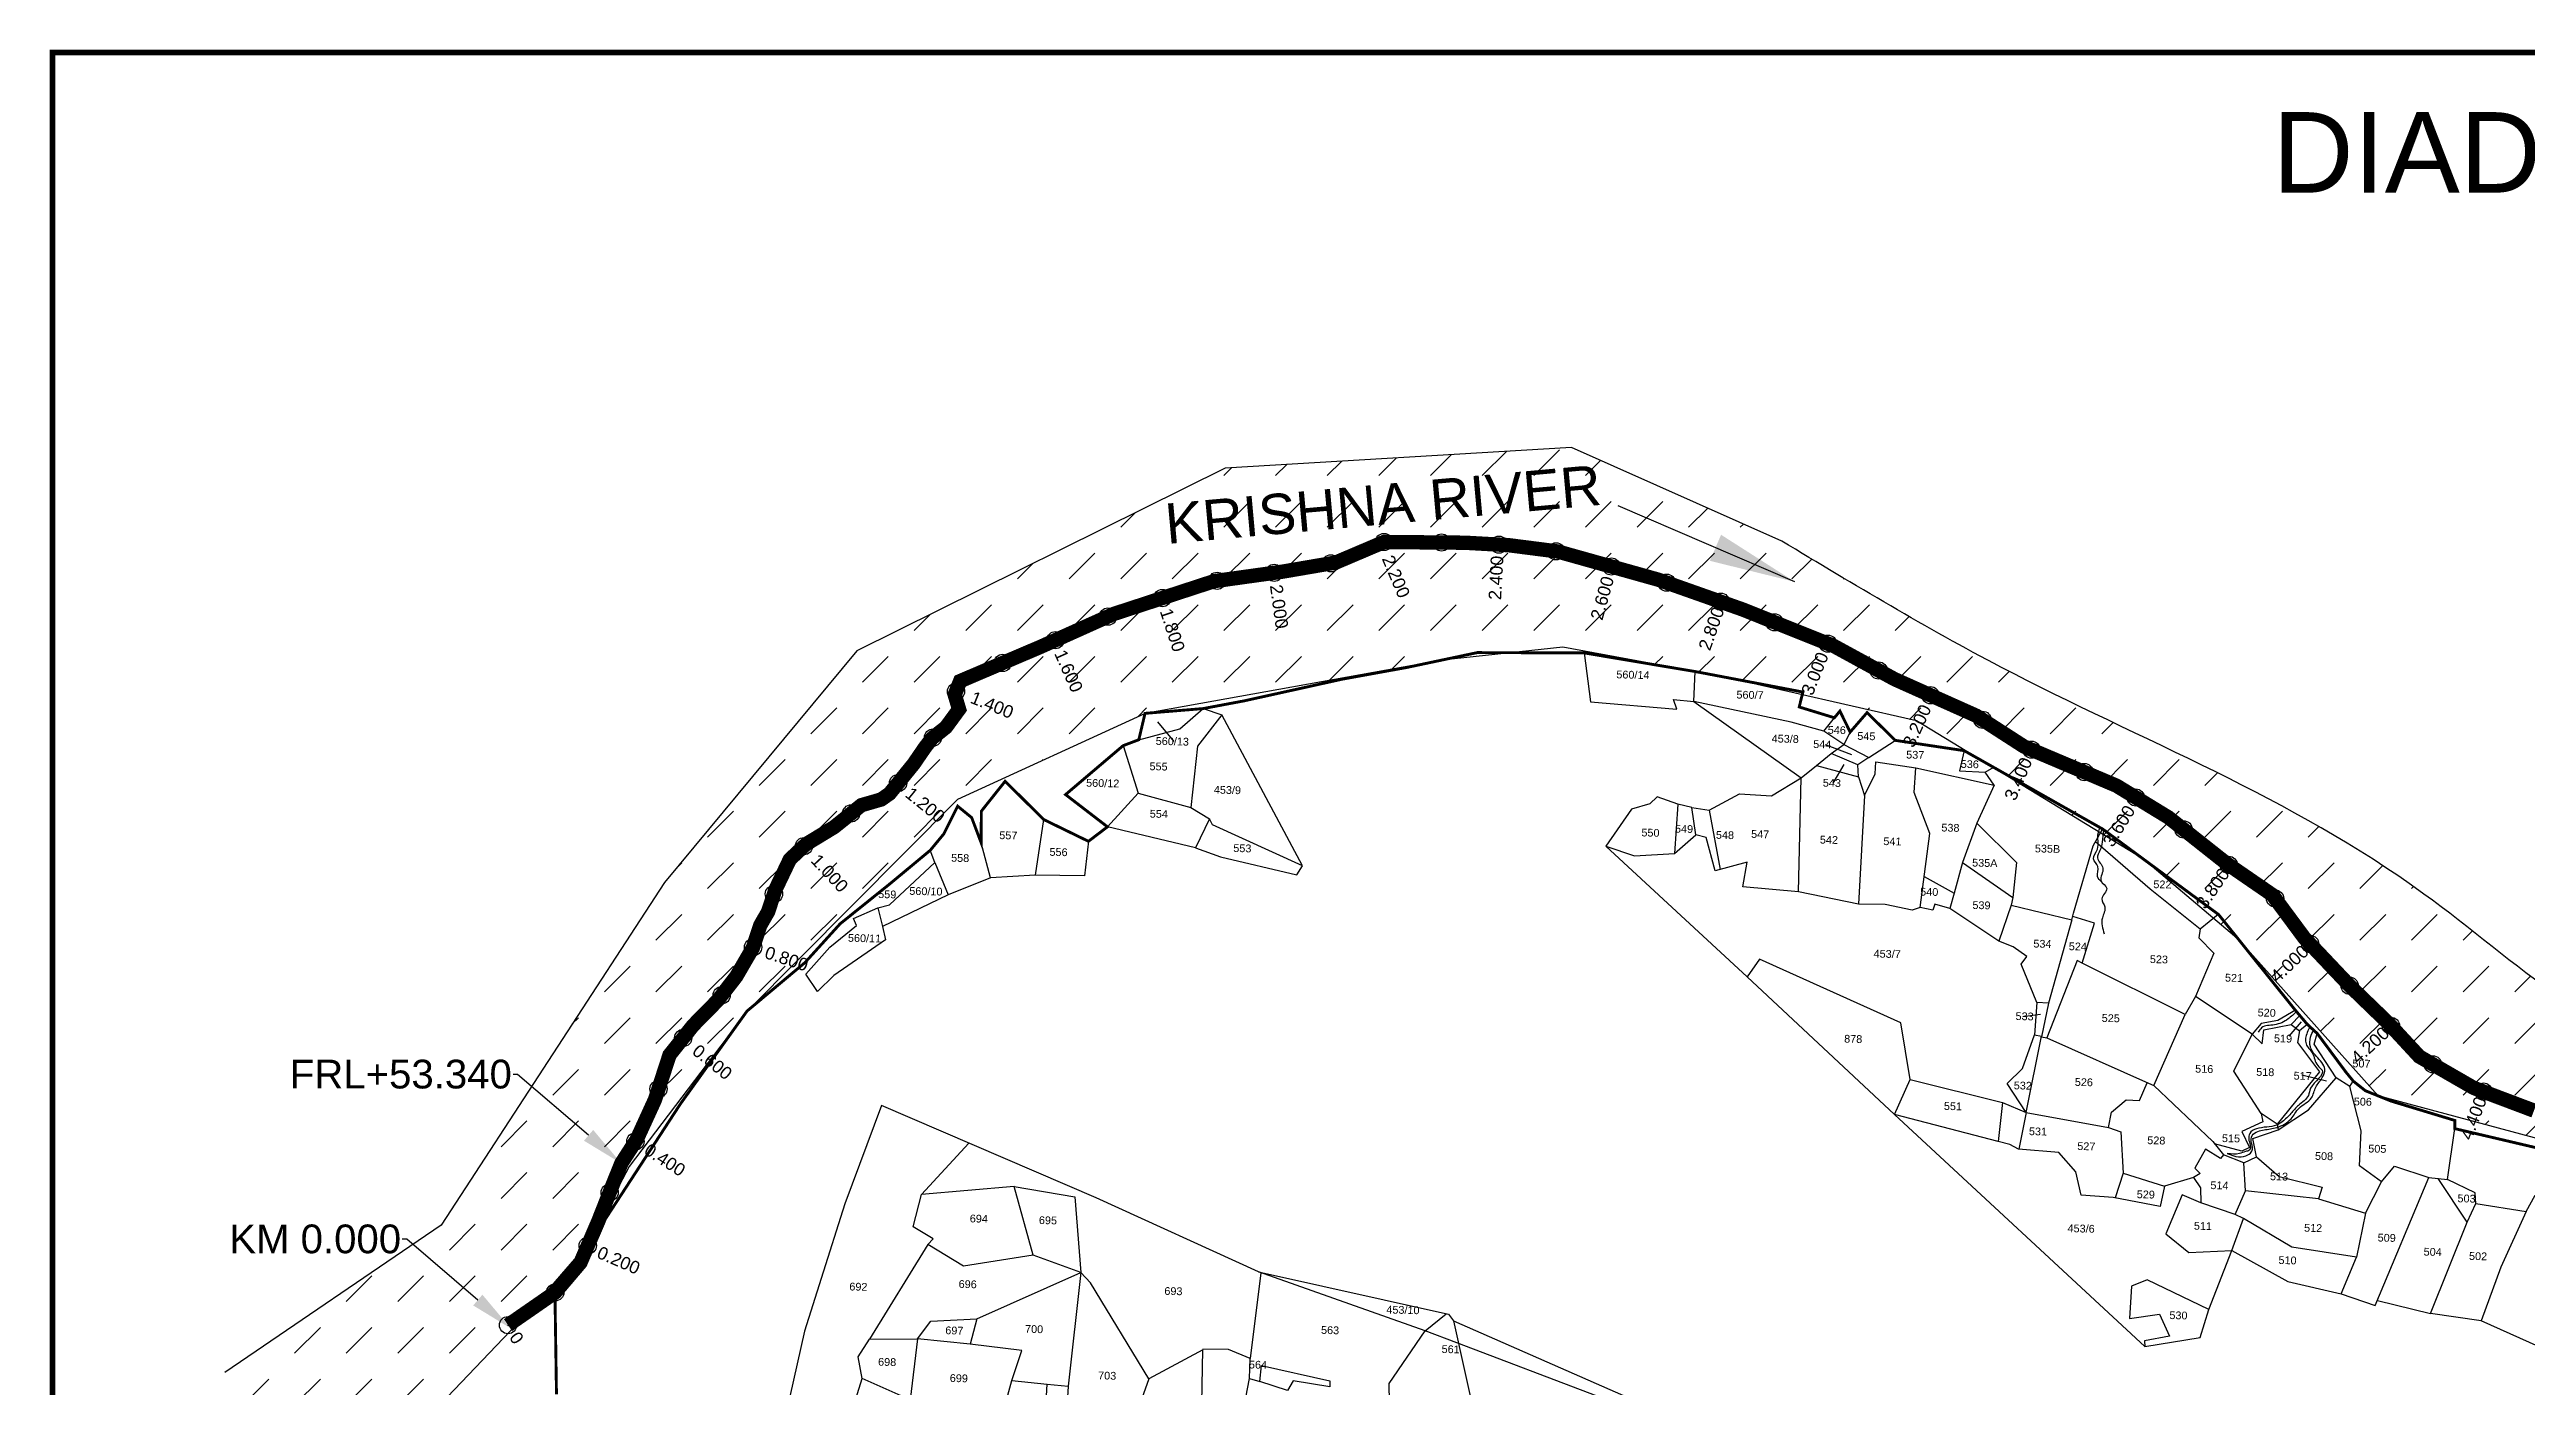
# Model space of a CAD drawing. Header units: millimetres. Extents: x 348367 to 356748, y 1836285 to 1844490.
# Drawn here: x 348367 to 352675, y 1842164 to 1844490 of the extents above; entities that cross this region are included whole.
import ezdxf
from ezdxf import colors
from ezdxf.entities.mleader import LeaderData, LeaderLine
from ezdxf.enums import TextEntityAlignment as Align
from ezdxf.math import Vec2, Vec3

# ---------------------------------------------------------------- set-up
doc = ezdxf.new("R2010")
doc.units = ezdxf.units.MM
doc.header["$PDMODE"] = 32
doc.header["$PDSIZE"] = 30
for name, color, linetype in [('BND', 6, 'Continuous'), ('CSMark', 72, 'Continuous'), ('DIMENSION', 7, 'Continuous'), ('FRL', 3, 'Continuous'), ('Plot', 7, 'Continuous'), ('ROAD', 1, 'Continuous'), ('Stream', 4, 'Continuous'), ('TEXT', 7, 'Continuous')]:
    doc.layers.add(name, color=color, linetype=linetype)
doc.styles.get("Standard").update_dxf_attribs({"font": 'arial.ttf'})
doc.dimstyles.get("Standard").update_dxf_attribs({"dimtxt": 0.18, "dimasz": 0.18, "dimexe": 0.18, "dimexo": 0.0625, "dimgap": 0.09, "dimtad": 0, "dimtih": 1, "dimtoh": 1, "dimdec": 4, "dimzin": 0, "dimdsep": 46, "dimtxsty": 'Standard', "dimcen": 0.09, "dimadec": 0, "dimazin": 0, "dimtfac": 1, "dimtdec": 4, "dimtofl": 0, "dimtmove": 0, "dimatfit": 3, "dimfxl": 1, "dimtolj": 1, "dimtzin": 0, "dimarcsym": 0})

msp = doc.modelspace()

# ---------------------------------------------------------------- hatches: boundary and pattern name
h = msp.add_hatch()
h.set_pattern_fill('DASH,_O', color=4, scale=20, angle=45)
h.set_pattern_definition([(45, (0, -5286.02), (7e-15, 89.8025612), [63.5, -63.5])])
edge = h.paths.add_edge_path()
edge.add_spline(control_points=[(356173.8, 1844077.8), (356118.9, 1844029), (355913.7, 1843861.9), (355574.1, 1843591.3), (355217, 1843272.9), (354944.6, 1842979.2), (354741.7, 1842776.2), (354523.6, 1842634), (354411.3, 1842454.7), (354037.5, 1842257.1), (353652.6, 1842879.1), (352957.2, 1842601.1), (352440.3, 1843123.6), (351871, 1843339), (351505.9, 1843559), (351379.9, 1843635)], knot_values=[10732.018624, 10732.018624, 10732.018624, 10732.018624, 10947.391125, 11503.408839, 12052.094683, 12374.742608, 12705.71871, 12912.047162, 13143.644243, 13334.200632, 14061.252952, 14648.51574, 15221.119517, 16056.071013, 16495.766696, 16495.766696, 16495.766696, 16495.766696], degree=3, periodic=0)
edge.add_line((351379.9, 1843635), (351014.3, 1843797.8))
edge.add_line((351014.3, 1843797.8), (350411.6, 1843762))
edge.add_line((350411.6, 1843762), (349770.9, 1843444.1))
edge.add_line((349770.9, 1843444.1), (349436.5, 1843040.9))
edge.add_line((349436.5, 1843040.9), (349048.2, 1842444.9))
edge.add_line((349048.2, 1842444.9), (348671.9, 1842188.8))
edge.add_line((348671.9, 1842188.8), (348895.9, 1841975.1))
edge.add_line((348895.9, 1841975.1), (349205.6, 1842299.6))
edge.add_line((349205.6, 1842299.6), (349306, 1842415.8))
edge.add_line((349306, 1842415.8), (349375, 1842547))
edge.add_line((349375, 1842547), (349580.2, 1842817.4))
edge.add_line((349580.2, 1842817.4), (349946.5, 1843185.7))
edge.add_line((349946.5, 1843185.7), (350272.4, 1843335.3))
edge.add_line((350272.4, 1843335.3), (350789.1, 1843428))
edge.add_line((350789.1, 1843428), (350998.9, 1843450.7))
edge.add_line((350998.9, 1843450.7), (351278.4, 1843398.7))
edge.add_line((351278.4, 1843398.7), (351614, 1843322.1))
edge.add_line((351614, 1843322.1), (352008.9, 1843081.7))
edge.add_line((352008.9, 1843081.7), (352174.8, 1842941.3))
edge.add_line((352174.8, 1842941.3), (352417, 1842669.9))
edge.add_line((352417, 1842669.9), (353146.2, 1842474.1))
edge.add_line((353146.2, 1842474.1), (353409.4, 1842271.6))
edge.add_line((353409.4, 1842271.6), (354057, 1842133))
edge.add_line((354057, 1842133), (354305.9, 1842172.8))
edge.add_line((354305.9, 1842172.8), (354684.2, 1842415.5))
edge.add_line((354684.2, 1842415.5), (355191.1, 1842879.5))
edge.add_line((355191.1, 1842879.5), (355737, 1843173.6))
edge.add_line((355737, 1843173.6), (356070, 1843283.5))
edge.add_line((356070, 1843283.5), (356311.5, 1843442.1))
edge.add_line((356311.5, 1843442.1), (356517.8, 1843778.2))
edge.add_line((356517.8, 1843778.2), (356173.8, 1844077.8))

# ---------------------------------------------------------------- linework, layer by layer
at = {"color": 4}
for points in [[(351379.9, 1843635), (351014.3, 1843797.8), (350411.6, 1843762), (349770.9, 1843444.1), (349436.5, 1843040.9), (349048.2, 1842444.9), (348671.9, 1842188.8)], [(356517.8, 1843778.2), (356311.5, 1843442.1), (356070, 1843283.5), (355737, 1843173.6), (355191.1, 1842879.5), (354684.2, 1842415.5), (354305.9, 1842172.8), (354057, 1842133), (353409.4, 1842271.6), (353146.2, 1842474.1), (352417, 1842669.9), (352174.8, 1842941.3), (352008.9, 1843081.7), (351614, 1843322.1), (351278.4, 1843398.7), (350998.9, 1843450.7), (350789.1, 1843428), (350272.4, 1843335.3), (349946.5, 1843185.7), (349580.2, 1842817.4), (349375, 1842547), (349306, 1842415.8), (349205.6, 1842299.6), (348888.3, 1841967.1)]]:
    msp.add_lwpolyline(points, dxfattribs=at)
msp.add_open_spline([(356173.8, 1844077.8), (356118.9, 1844029), (355913.7, 1843861.9), (355574.1, 1843591.3), (355217, 1843272.9), (354944.6, 1842979.2), (354741.7, 1842776.2), (354523.6, 1842634), (354411.3, 1842454.7), (354037.5, 1842257.1), (353652.6, 1842879.1), (352957.2, 1842601.1), (352440.3, 1843123.6), (351871, 1843339), (351505.9, 1843559), (351379.9, 1843635)], degree=3, knots=[10732.018624, 10732.018624, 10732.018624, 10732.018624, 10947.391125, 11503.408839, 12052.094683, 12374.742608, 12705.71871, 12912.047162, 13143.644243, 13334.200632, 14061.252952, 14648.51574, 15221.119517, 16056.071013, 16495.766696, 16495.766696, 16495.766696, 16495.766696], dxfattribs=at)
for p in [(350688.1, 1843633.4), (350788.1, 1843632.5), (350888, 1843628.8), (350496.9, 1843579.7), (350595.5, 1843596.2), (350987.3, 1843617.2), (351083.6, 1843590.7), (350302.5, 1843535.8), (350397.8, 1843565.9), (351179.6, 1843562.7), (350207.9, 1843503.6), (351273.9, 1843529.4), (351367.3, 1843493.7), (350116.7, 1843462.7), (351460.1, 1843456.5), (350024.9, 1843423), (351548.5, 1843409.8), (349943.6, 1843373.3), (351638.6, 1843366.8), (351729, 1843324.1), (349903.7, 1843293.2), (351814.2, 1843272.1), (349842.9, 1843213.9), (351906.2, 1843233.1), (349761.2, 1843161.2), (351995.6, 1843188.9), (349679.3, 1843104.3), (352078.7, 1843133.4), (352157.3, 1843071.7), (349627, 1843021.1), (352237.9, 1843013.2), (352298.9, 1842934), (349590.7, 1842928.4), (352367.6, 1842861.4), (349536.1, 1842844.9), (349469.2, 1842770.7), (352439.3, 1842791.7), (352512.3, 1842724.7), (349426.3, 1842682.1), (352600.2, 1842677.4), (349386.1, 1842590.7), (349341.3, 1842501.8), (349303.2, 1842409.4), (349246.6, 1842328.1), (349164.5, 1842271.1)]:
    msp.add_point(p)
at = {"layer": 'BND', "lineweight": 30, "const_width": 5}
msp.add_lwpolyline([(349248.8, 1842150.5), (349246.2, 1842321.1), (349246.2, 1842321.1), (349464.4, 1842656), (349580.2, 1842817.4), (349681, 1842901.8), (349742.1, 1842969.2), (349829.1, 1843039.1), (349898.9, 1843097.1), (349922.5, 1843125.7), (349946.5, 1843173.9), (349970.9, 1843153.9), (349987.4, 1843110.1), (349987.7, 1843165.1), (350029.1, 1843217.2), (350096, 1843150.7), (350174, 1843112.7), (350207.1, 1843137.9), (350134.2, 1843194), (350234.3, 1843279.1), (350261.6, 1843289.4), (350272.4, 1843335.3), (350373.4, 1843343.6), (350444.7, 1843357), (350615.7, 1843394.8), (350727.7, 1843415.1), (350850.4, 1843441), (351036.4, 1843440.4), (351229.5, 1843408), (351416.6, 1843372.4), (351410.2, 1843346.4), (351471.4, 1843327.6), (351481, 1843339.3), (351498.8, 1843302.7), (351528.2, 1843336.6), (351577.3, 1843288.3), (351697.1, 1843270.4), (351938.2, 1843133.9), (352139.6, 1842985.3), (352273.1, 1842818.9), (352279.5, 1842811.3), (352293.9, 1842794.3), (352311.2, 1842778.4), (352360.6, 1842711.8), (352373.9, 1842695.5), (352394.8, 1842678.9), (352439.3, 1842660.9), (352550.6, 1842627.1), (352550.5, 1842612.9), (352738.8, 1842568.7)], dxfattribs=at)
at = {"layer": 'DIMENSION', "color": 4}
for points in [[(350294.1, 1843320.3), (350322.7, 1843286.4)], [(351501.7, 1843263.3), (351456.1, 1843280.4)], [(351487.9, 1843246.3), (351468.6, 1843213.8)], [(351829.9, 1842811.3), (351799.4, 1842807.6)], [(352283, 1842798.4), (352262, 1842773.8)], [(352327.4, 1842695.7), (352284.1, 1842705.7)]]:
    msp.add_lwpolyline(points, dxfattribs=at)
at = {"layer": 'FRL', "color": 84}
msp.add_lwpolyline([(349164.5, 1842271.1, 25, 25, 0), (349246.7, 1842328.1, 25, 25, 0), (349290.4, 1842379.6, 25, 25, 0), (349321.6, 1842452, 25, 25, 0), (349342.5, 1842505, 25, 25, 0), (349361.5, 1842552.4, 25, 25, 0), (349388.6, 1842594.5, 25, 25, 0), (349420.1, 1842663.3, 25, 25, 0), (349445.4, 1842740.9, 25, 25, 0), (349486.6, 1842792.6, 25, 25, 0), (349529.3, 1842836.1, 25, 25, 0), (349561.4, 1842877.6, 25, 25, 0), (349590.4, 1842927.5, 25, 25, 0), (349603.3, 1842966.7, 25, 25, 0), (349616.9, 1842990.3, 25, 25, 0), (349629.3, 1843028.1, 25, 25, 0), (349654.7, 1843081.3, 25, 25, 0), (349683.1, 1843107.9, 25, 25, 0), (349731.8, 1843137.5, 25, 25, 0), (349779.2, 1843175.6, 25, 25, 0), (349813.6, 1843185.5, 25, 25, 0), (349828.2, 1843195.8, 25, 25, 0), (349870.2, 1843247.6, 25, 25, 0), (349889.6, 1843275.9, 25, 25, 0), (349902, 1843291.9, 25, 25, 0), (349926.2, 1843311.2, 25, 25, 0), (349949, 1843342.3, 25, 25, 0), (349941.4, 1843367.8, 25, 25, 0), (349950.9, 1843391.4, 25, 25, 0), (350090.7, 1843451, 25, 25, 0), (350218.2, 1843508.3, 25, 25, 0), (350392.3, 1843565.2, 25, 25, 0), (350511.5, 1843581.8, 25, 25, 0), (350604.3, 1843597.7, 25, 25, 0), (350688.2, 1843633.4, 25, 25, 0), (350829.2, 1843632.1, 25, 25, 0), (350904.2, 1843627.9, 25, 25, 0), (350990.1, 1843616.9, 25, 25, 0), (351165.8, 1843567.6, 25, 25, 0), (351312.1, 1843515.9, 25, 25, 0), (351470.9, 1843452.2, 25, 25, 0), (351576, 1843394.8, 25, 25, 0), (351717.9, 1843331.3, 25, 25, 0), (351801.2, 1843277.6, 25, 25, 0), (351962.1, 1843209.4, 25, 25, 0), (352052.3, 1843154.3, 25, 25, 0), (352152.5, 1843075, 25, 25, 0), (352233.4, 1843019.3, 25, 25, 0), (352288.3, 1842945.2, 25, 25, 0), (352367.3, 1842861.7, 25, 25, 0), (352435.7, 1842795.6, 25, 25, 0), (352488.7, 1842738.3, 25, 25, 0), (352583.2, 1842683.8, 25, 25, 0), (352688.1, 1842644.2, 25, 25, 0)], format="xyseb", dxfattribs=at)
at = {"layer": 'Plot'}
for points in [[(351036.4, 1843440.4), (351047.3, 1843355.2), (351197.1, 1843342.4), (351191.6, 1843359.6), (351227.2, 1843355.8), (351229.5, 1843408)], [(350261.6, 1843289.4), (350333.2, 1843308.6), (350373.4, 1843343.6), (350405.8, 1843332.6), (350363.8, 1843278.4), (350352, 1843171.6)], [(351452.9, 1843304.5), (351396.1, 1843320), (351227.2, 1843355.8)], [(351227.2, 1843355.8), (351413.8, 1843223.3), (351440.2, 1843244.7), (351466, 1843265.5), (351488, 1843281.2), (351531.5, 1843258.7)], [(350546.4, 1843070.1), (350405.8, 1843332.6)], [(351498.8, 1843302.7), (351488, 1843281.2), (351452.9, 1843304.5), (351471.4, 1843327.6)], [(350234.3, 1843279.1), (350260.7, 1843196.7), (350207.1, 1843137.9)], [(351531.5, 1843258.7), (351511.9, 1843246), (351466, 1843265.5)], [(351513.6, 1843224.6), (351523.5, 1843192.2), (351542.2, 1843230.1), (351543.4, 1843251), (351613, 1843240.4), (351749.1, 1843210.1), (351733.5, 1843232.7), (351748.4, 1843241.4)], [(351531.5, 1843258.7), (351577.3, 1843288.3)], [(351697.1, 1843270.4), (351689, 1843235.1), (351733.5, 1843232.7)], [(351749.1, 1843210.1), (351719.4, 1843144.2), (351694.4, 1843075.7), (351679.5, 1843022.3), (351672.1, 1842996), (351645.8, 1843003.6), (351642.5, 1842992.7), (351620.3, 1842997.7), (351606.5, 1842992.9), (351559.5, 1843002.9), (351513.3, 1843003.3), (351409, 1843025), (351312.3, 1843033.8), (351319.5, 1843076.7), (351264.3, 1843061.3), (351248.6, 1843119.5), (351230.2, 1843124), (351223.5, 1843171.8), (351253.8, 1843166.9), (351306.2, 1843195.1), (351362, 1843192.1), (351413.8, 1843223.3)], [(351409, 1843025), (351413.8, 1843223.3)], [(351440.2, 1843244.7), (351513.6, 1843224.6), (351511.9, 1843246)], [(351620.3, 1842997.7), (351627.9, 1843055.4), (351637.1, 1843126.1), (351610, 1843197.5), (351613, 1843240.4)], [(350260.7, 1843196.7), (350352, 1843171.6), (350384.7, 1843151.6), (350360.2, 1843101.3), (350207.1, 1843137.9)], [(351223.5, 1843171.8), (351199.3, 1843177.5), (351163.1, 1843190), (351150.2, 1843178.1), (351118.7, 1843168.4), (351073.7, 1843104.3)], [(351199.3, 1843177.5), (351193.5, 1843091.7)], [(351253.8, 1843166.9), (351272.8, 1843063.7)], [(351523.5, 1843192.2), (351513.3, 1843003.3)], [(350096, 1843150.7), (350081.2, 1843054.1)], [(350360.2, 1843101.3), (350403.7, 1843085.9), (350536.4, 1843054.5), (350546.4, 1843070.1), (350389.8, 1843141.2), (350384.7, 1843151.6)], [(351319.8, 1842876.7), (351073.7, 1843104.3), (351123.9, 1843087.7), (351193.5, 1843091.7), (351230.2, 1843124)], [(351719.4, 1843144.2), (351787.9, 1843075.8), (351782, 1843015.1)], [(351779, 1843001.5), (351884.5, 1842975.9), (351887.5, 1842987.9), (351921.2, 1843104.9), (351937.8, 1843134.1)], [(350174, 1843112.7), (350167.3, 1843052.4), (350081.2, 1843054.1), (350003.5, 1843049.4), (349930.2, 1843019.5), (349816, 1842964.6), (349820.8, 1842941.2), (349731.3, 1842879.3), (349702.8, 1842851.6), (349682.7, 1842881.7), (349724.4, 1842928.7), (349770.6, 1842966.4), (349765.5, 1842978.7), (349807.5, 1842996.9), (349816, 1842964.6)], [(349807.5, 1842996.9), (349827.9, 1843002.5), (349907.1, 1843075.6), (349898.9, 1843097.1)], [(350003.5, 1843049.4), (349987.4, 1843110.1)], [(351925.5, 1843112.4), (352020.8, 1843030.1), (352107.5, 1842960.7), (352139, 1842985.9)], [(349907.1, 1843075.6), (349930.2, 1843019.5)], [(351627.4, 1843051.4), (351679.5, 1843022.3)], [(351694.4, 1843075.7), (351782, 1843015.1), (351779, 1843001.5), (351757.6, 1842938.9), (351672.1, 1842996)], [(351884.5, 1842975.9), (351843.9, 1842830.9), (351823.4, 1842832.1), (351796.5, 1842899.1), (351805.8, 1842912.2), (351782.2, 1842928.9), (351757.6, 1842938.9)], [(352107.5, 1842960.7), (352105.4, 1842944.6), (352131.5, 1842918.3), (352099.4, 1842842.7), (352081.6, 1842811.6), (351902.5, 1842900.7), (351924, 1842970.4), (351886, 1842981.9)], [(351603, 1842698.2), (351587.1, 1842796.8), (351341, 1842907.9), (351319.8, 1842876.7), (351576.2, 1842637.4)], [(351902.5, 1842900.7), (351893.6, 1842905.2), (351840.7, 1842770.8), (352017.7, 1842691.9), (352026.8, 1842687.9), (352081.6, 1842811.6)], [(351823.4, 1842832.1), (351819.7, 1842776.3), (351831.8, 1842773.8)], [(351843.9, 1842830.9), (351831.6, 1842772.6), (351840.7, 1842770.8)], [(352273.1, 1842818.9), (352242.6, 1842801.1), (352213.7, 1842796), (352198.2, 1842777.2), (352099.4, 1842842.7)], [(351804.8, 1842640.7), (351772.1, 1842691.4), (351798.7, 1842717.5), (351819.7, 1842776.3)], [(352241.7, 1842620.8), (352213.4, 1842639.3), (352166.2, 1842712.9), (352198.2, 1842777.2), (352215.6, 1842760.7), (352218.2, 1842784.6), (352266.1, 1842794), (352280.9, 1842809.6)], [(352183.6, 1842553.5), (352205.4, 1842563.6), (352199, 1842595.9), (352243.2, 1842610.9), (352296.1, 1842645.7), (352344.3, 1842701.4), (352306, 1842760.1), (352311.2, 1842778.4)], [(352293.9, 1842794.3), (352280.2, 1842783.1), (352276.6, 1842762.7), (352315.1, 1842711.8), (352241.7, 1842620.8), (352243.2, 1842610.9)], [(352266.1, 1842794), (352280.2, 1842783.1)], [(351804.8, 1842640.7), (351831.8, 1842773.8)], [(352026.8, 1842687.9), (352129.3, 1842590.8), (352148, 1842567.1), (352142.7, 1842560.7), (352117, 1842577.4), (352098.4, 1842544), (352107.8, 1842534.9), (352096, 1842527.9), (352045.3, 1842512.7), (352038, 1842477.3), (351956.5, 1842492.9), (351900.8, 1842497), (351891.1, 1842537.6), (351861.8, 1842571.2), (351791.7, 1842577.3), (351776.7, 1842585.5), (351756.3, 1842590.8), (351576.2, 1842637.4), (351603, 1842698.2), (351763.7, 1842658.4), (351756.3, 1842590.8)], [(351804.8, 1842640.7), (351948, 1842615), (351953.4, 1842641.3), (351978.9, 1842662.9), (352001.9, 1842662), (352015.6, 1842692.8)], [(352313.2, 1842490.5), (352395.2, 1842466), (352423.2, 1842520.3), (352384.5, 1842548.3), (352387.6, 1842609.1), (352367.9, 1842686.1), (352373.9, 1842695.5)], [(352367.9, 1842686.1), (352344.3, 1842701.4)], [(350469.9, 1842363.6), (350187.4, 1842492.6), (349813.9, 1842653.1), (349750.1, 1842481.8), (349709.1, 1842352.3), (349680, 1842260.4), (349617.7, 1841981.6), (349605.3, 1841926.3), (349524.6, 1841725), (349509.3, 1841691.6), (349464.4, 1841628.4), (349333.9, 1841473.4), (349302.4, 1841354.3), (349275.3, 1841208), (349249.6, 1841017.6), (349217.7, 1840787.7), (349236.5, 1840786.5), (349253.2, 1840851.7), (349298.1, 1840840), (349377.8, 1840834.8), (349413.3, 1840806.8), (349384.4, 1840761.9), (349278.8, 1840790.8), (349236.5, 1840786.5)], [(351763.7, 1842658.4), (351804.8, 1842640.7), (351791.9, 1842577.3)], [(352011.3, 1842233.9), (351576.2, 1842637.4)], [(351948, 1842615), (351969.3, 1842607.3), (351973.8, 1842535.3), (351959.9, 1842492.3)], [(352213.4, 1842639.3), (352216.6, 1842624.6), (352180.2, 1842607.7), (352193.5, 1842580.3), (352180.3, 1842573.5), (352132.7, 1842586.6)], [(352423.2, 1842520.3), (352445.4, 1842547.7), (352505, 1842528.1), (352537.5, 1842524.4), (352550.5, 1842612.9)], [(350279.1, 1842177.9), (350177.5, 1842344.7), (350160.5, 1842362.6), (350078.1, 1842392.7), (350044.8, 1842512.2), (349883.5, 1842498.1), (349966.2, 1842587.6)], [(352168.4, 1842463.8), (352186.2, 1842504.8), (352183.6, 1842553.5), (352148, 1842567.1)], [(352205.4, 1842563.6), (352244.8, 1842529.7), (352319.7, 1842511), (352313.2, 1842490.5), (352186.2, 1842504.8)], [(351973.8, 1842535.3), (352045.3, 1842512.7)], [(352096, 1842527.9), (352107.9, 1842509.8), (352108.7, 1842484.1), (352076.5, 1842497.8), (352048.1, 1842429.7), (352087.8, 1842397.6), (352162.8, 1842401), (352182.7, 1842456.6), (352168.4, 1842463.8), (352108.7, 1842484.1)], [(352352.9, 1842325.5), (352412.1, 1842305.1), (352505, 1842528.1)], [(352415.7, 1842313.9), (352507.9, 1842291.4), (352572.2, 1842450.2), (352521.3, 1842526.2)], [(352572.2, 1842450.2), (352587, 1842482.4), (352585.7, 1842501.5), (352537.5, 1842524.4)], [(350078.1, 1842392.7), (349956.8, 1842373.9), (349894.5, 1842411.2), (349904.1, 1842421.4), (349869, 1842442.3), (349883.5, 1842498.1)], [(350044.8, 1842512.2), (350150.3, 1842494.2), (350160.5, 1842362.6)], [(352587, 1842482.4), (352674.7, 1842468.5), (352690.2, 1842496.9), (352800.9, 1842451.1)], [(352122.9, 1842298.5), (352015.3, 1842350.1), (351988, 1842338.9), (351984.5, 1842282.7), (352036.8, 1842290.4), (352054.5, 1842251.9), (352010.7, 1842244), (352011.3, 1842233.9), (352107.7, 1842249.3), (352122.9, 1842298.5), (352162.8, 1842401), (352259.9, 1842347.2), (352352.9, 1842325.5), (352379.4, 1842389.6), (352266.8, 1842406.7), (352182.7, 1842456.6)], [(352395.2, 1842466), (352379.4, 1842389.6)], [(352896.2, 1842451.8), (352859.7, 1842343.1), (352798.9, 1842207.9), (352793.7, 1842196.3), (352697.1, 1842233.6), (352596.1, 1842278.7), (352507.9, 1842291.4)], [(352674.7, 1842468.5), (352630.5, 1842371.8), (352596.1, 1842278.7)], [(349894.5, 1842411.2), (349793, 1842246.4)], [(349979.7, 1842282), (350160.5, 1842362.6), (350138.6, 1842164.8)], [(350473.8, 1842362.2), (350455.1, 1842213.2), (350417.7, 1842228.5), (350373.1, 1842229.3)], [(351376, 1842030.6), (351242.2, 1842077.7), (351058.7, 1842147.4), (350815, 1842240.1), (350759.9, 1842261), (350469.9, 1842363.6), (350800.5, 1842290), (350808.7, 1842278.7), (351362, 1842035.5)], [(350041, 1842174.9), (350058, 1842226.7), (349968.2, 1842237.9), (349876.9, 1842247.5), (349899.6, 1842278), (349979.7, 1842282), (349968.2, 1842237.9)], [(350866, 1842058.6), (350847.3, 1842105.8), (350698.6, 1842071.4), (350696.8, 1842169.6), (350759.9, 1842261), (350796.3, 1842290.9)], [(350808.7, 1842278.7), (350847.3, 1842105.8)], [(349736.7, 1842038.7), (349780.7, 1842178), (349773.7, 1842216.1), (349793, 1842246.4), (349876.9, 1842247.5), (349864, 1842141.1), (349780.7, 1842178)], [(350348, 1841941.4), (350370.2, 1842073.5), (350373.1, 1842228.3), (350279.1, 1842177.9), (350242.8, 1842076.7)], [(350017.2, 1842087.5), (350041, 1842174.9), (350102.4, 1842168.3), (350138.6, 1842164.8), (350133.3, 1842080)], [(350430.6, 1842054.7), (350453.9, 1842178), (350455.1, 1842213.2)], [(350453.9, 1842178), (350471.9, 1842172.8), (350475.1, 1842200.8), (350593.6, 1842174.3), (350593.8, 1842164), (350530, 1842174), (350520.3, 1842157.6), (350471.9, 1842172.8)], [(350097.6, 1842086.4), (350102.4, 1842168.3)]]:
    msp.add_lwpolyline(points, dxfattribs=at)
at = {"layer": 'ROAD', "color": 0, "const_width": 10}
msp.add_lwpolyline([(348372.1, 1844485), (356743.3, 1844485), (356743.3, 1836289.8), (348372.1, 1836289.8)], close=True, dxfattribs=at)
at = {"layer": 'Stream'}
for points in [[(351937.1, 1843041.1), (351929.2, 1843051.5), (351929.7, 1843068.8), (351922, 1843082.1), (351928.8, 1843098.9), (351929.9, 1843113.5), (351929.5, 1843119.5), (351933.1, 1843136.8)], [(351939.4, 1843133), (351937.2, 1843111.2), (351933.3, 1843096.9), (351928.9, 1843083.9), (351938.5, 1843065.8), (351935, 1843044.4), (351945.1, 1843030.5), (351936.4, 1843012.9), (351941.7, 1842998.8), (351937.4, 1842979.5), (351940.6, 1842951.5)], [(352298.1, 1842790.4), (352293.7, 1842780.1), (352291.7, 1842760.4), (352302.6, 1842744.5), (352312.1, 1842722.6), (352319.7, 1842714.4), (352299.7, 1842683.2), (352295.7, 1842670.7), (352278.5, 1842653.4), (352265.1, 1842639.1), (352250.3, 1842624.7), (352240.4, 1842619.1), (352205.4, 1842612.5), (352193.7, 1842604.4), (352192, 1842595.1), (352194.5, 1842584), (352193.7, 1842575.9), (352186.2, 1842572.9), (352176.1, 1842569.5), (352154.8, 1842569.8)], [(352154.8, 1842569.8), (352174.5, 1842563.8), (352190.7, 1842567.3), (352197.7, 1842573.9), (352197, 1842587.7), (352198.1, 1842600.7), (352207.9, 1842607.9), (352218.7, 1842610.7), (352240.7, 1842615.1), (352265.7, 1842630.1), (352279.5, 1842648.5), (352301.2, 1842666.4), (352308.7, 1842685.1), (352320, 1842701.6), (352324.3, 1842716.3), (352309.6, 1842738.5), (352299.3, 1842755), (352299.7, 1842772.1), (352305, 1842784.1)], [(352275, 1842816.6), (352260.5, 1842803.7), (352236.7, 1842793.5), (352214.5, 1842788.4), (352208.5, 1842780.5)], [(353420.7, 1842310), (353386.2, 1842292.4), (353364.4, 1842282.2), (353346.5, 1842270.8), (353332.7, 1842263.6), (353318.1, 1842257.9), (353299, 1842246.8), (353285, 1842241), (353272.3, 1842229.5), (353246.4, 1842216.3), (353225.6, 1842206.6), (353223.2, 1842182), (353206.7, 1842165.1), (353201.6, 1842148.6), (353185.5, 1842130.9), (353173.9, 1842120.8), (353166.6, 1842111), (353163.8, 1842097.2), (353140.7, 1842083.7), (353131.7, 1842068.9), (353125.2, 1842053.3), (353122.5, 1842039.4), (353104.2, 1842014.2), (353093.9, 1841991.6), (353076.2, 1841978), (353061.3, 1841966.6), (353048.2, 1841955.2), (353030.3, 1841949.1), (353022.7, 1841934.3), (353022.8, 1841920.4), (353023.5, 1841904), (353011.7, 1841875.7), (353010.8, 1841838.6), (353000.7, 1841810.8), (353005.7, 1841769.8), (352994.2, 1841740.9), (352996.8, 1841719.4), (352987.3, 1841689.7), (352992.9, 1841661.4), (352979.4, 1841634.8), (352984.6, 1841615.6), (352971.5, 1841579), (352977.5, 1841546.2), (352967.5, 1841521.8), (352969.8, 1841499.2), (352958.9, 1841471.8), (352961.7, 1841444.3), (352950.4, 1841413.4), (352952.4, 1841379.5), (352946.2, 1841357.4), (352946.5, 1841324.3), (352929.9, 1841287.5), (352930.7, 1841259.9), (352922.4, 1841226.4), (352925.7, 1841206.1), (352944, 1841195.4), (352950.8, 1841179.5), (352945.9, 1841155.3), (352947.7, 1841132.3), (352945.2, 1841112.6), (352947.7, 1841086.3), (352940.6, 1841063.1), (352942.1, 1841032.9), (352941.1, 1841011.3), (352940.9, 1840982.1), (352934.5, 1840964.9), (352938.1, 1840942.9), (352927.8, 1840913.9), (352931.8, 1840888.7), (352922.8, 1840856.9), (352933.6, 1840831.4), (352926.1, 1840795.2), (352929.9, 1840781), (352906.4, 1840737.4), (352906.1, 1840699.4), (352891.3, 1840680.6), (352889, 1840665.9), (352864.8, 1840646), (352860.5, 1840626.9), (352844, 1840605.2), (352847.8, 1840573.7), (352847.7, 1840545.5), (352866.3, 1840520.8), (352871.3, 1840501.1), (352889.7, 1840478.6), (352893.3, 1840455.8), (352905.4, 1840425), (352909.7, 1840405.7), (352916.6, 1840385), (352917.5, 1840356.2), (352922.4, 1840333.4), (352914.7, 1840304.1), (352921.2, 1840281.1), (352912.3, 1840256), (352916.6, 1840238), (352902.7, 1840218.8), (352898.5, 1840187.2), (352874.5, 1840163.2), (352861.6, 1840145.2), (352834.4, 1840133.4), (352821.6, 1840108.2), (352817.2, 1840084.6), (352813.2, 1840064.2), (352813.5, 1840039.3), (352809.6, 1840020.8), (352809.3, 1839998.7), (352798.6, 1839976.9), (352783.5, 1839961.3), (352757.4, 1839957.1), (352732.1, 1839955.8), (352713.4, 1839964.2), (352698, 1839987.9), (352682.2, 1839996.6), (352662.2, 1840003.5), (352643.9, 1840017.1), (352615.1, 1840016.5), (352593.4, 1840031.4), (352573.3, 1840037.6), (352549.3, 1840041.7), (352534.6, 1840042.4), (352479, 1840032.2), (352454.3, 1840032.7), (352434.9, 1840023.9), (352418.9, 1840025), (352388, 1840015.8), (352358.3, 1840021.3), (352324.6, 1840032), (352297.4, 1840030.7), (352275.3, 1840032.9), (352258.7, 1840034.2), (352234.6, 1840024.2), (352210.2, 1840031.8), (352180.5, 1840024.5), (352143.3, 1840036.6), (352105.2, 1840033.7), (352069.3, 1840023.1), (352026.5, 1840022.4), (352007.4, 1840013.9), (351984.2, 1839997.5), (351959.9, 1839982.4), (351948.9, 1839965.7), (351919.2, 1839943.3), (351909, 1839919.5), (351889.2, 1839895.3), (351889, 1839872.3), (351876.9, 1839849.9), (351870, 1839815.8), (351834.8, 1839800.6), (351823.7, 1839782.8), (351796.2, 1839772.6), (351781.1, 1839757.2), (351744.4, 1839749.2), (351726.1, 1839731.7), (351701.2, 1839722.7), (351681, 1839709.1), (351656.3, 1839705.2), (351642.6, 1839694), (351609.1, 1839688.7), (351593.9, 1839681.4), (351568, 1839684.2), (351550, 1839678.6), (351534.1, 1839686), (351513.6, 1839687.1), (351501.2, 1839692.5), (351478.9, 1839694.3), (351457.9, 1839700.6), (351442.3, 1839705.1), (351423.8, 1839716.3), (351403.3, 1839720.8), (351387.3, 1839735.6), (351353.1, 1839741.9), (351327.7, 1839762.6), (351288.3, 1839747.3), (351270.3, 1839745.4), (351257.9, 1839734.2), (351228.5, 1839713.4), (351203.1, 1839708.6), (351184.5, 1839694.3), (351148.8, 1839676)]]:
    msp.add_spline(points, degree=3, dxfattribs=at)

# ---------------------------------------------------------------- texts
at = {"layer": 'CSMark', "color": 1}
for s, rotation, p in [('2.200', 293.0698, (350694, 1843608.7)), ('2.000', 277.9261, (350500.4, 1843559.2)), ('1.800', 288.1044, (350308.3, 1843516.7)), ('1.600', 294.1721, (350124, 1843444.1)), ('1.400', 338.0306, (349970.8, 1843364.4)), ('1.200', 320.9318, (349860.3, 1843200.2)), ('1.000', 313.0727, (349697.7, 1843085.4)), ('0.800', 341.759, (349612.5, 1842920.6)), ('0.600', 321.4321, (349489.8, 1842752.7)), ('0.400', 327.1626, (349405.1, 1842579.4)), ('0.200', 336.6306, (349321.6, 1842399.2)), ('0', 304.7774, (349174.6, 1842255.9))]:
    msp.add_text(s, height=22, rotation=rotation, dxfattribs=at).set_placement(p, align=Align.MIDDLE_LEFT)
for s, rotation, p in [('2.400', 86.8238, (350884.9, 1843609.4)), ('2.600', 74.3429, (351077.9, 1843572.9)), ('2.800', 70.5301, (351270.2, 1843519)), ('3.000', 68.1222, (351451.7, 1843440.1)), ('3.200', 65.8756, (351630.7, 1843348.7)), ('3.400', 67.0098, (351806.1, 1843256.8)), ('3.600', 58.5726, (351986.3, 1843172.3)), ('3.800', 55.4727, (352151.1, 1843062.6)), ('4.000', 43.4129, (352290.9, 1842926.4)), ('4.200', 42.7897, (352431.2, 1842784.2)), ('4.400', 69.3173, (352596.3, 1842667.1))]:
    msp.add_text(s, height=22, rotation=rotation, dxfattribs=at).set_placement(p, align=Align.MIDDLE_RIGHT)
at = {"layer": 'DIMENSION'}
for s, p in [('560/14', (351121, 1843402.4)), ('560/7', (351324.7, 1843367.4)), ('560/13', (350319.9, 1843286.6)), ('453/8', (351385.9, 1843291.1)), ('546', (351475.6, 1843306.3)), ('545', (351527, 1843295.7)), ('555', (350296, 1843242.9)), ('544', (351450.3, 1843281.5)), ('537', (351612, 1843263.2)), ('536', (351706.9, 1843246.9)), ('560/12', (350198.8, 1843213.9)), ('453/9', (350415.7, 1843202)), ('543', (351467, 1843214.3)), ('554', (350296.4, 1843160.4)), ('557', (350034.7, 1843123)), ('550', (351151.5, 1843127.7)), ('549', (351209.9, 1843134.3)), ('548', (351281.1, 1843123.6)), ('547', (351342.3, 1843125.1)), ('542', (351461.9, 1843115.3)), ('541', (351572.3, 1843112.6)), ('538', (351673.2, 1843136.3)), ('558', (349950.9, 1843083.7)), ('556', (350122, 1843094)), ('553', (350441.7, 1843100.6)), ('535A', (351733, 1843075.1)), ('535B', (351842.1, 1843099.8)), ('560/10', (349891.3, 1843025.8)), ('522', (352041.9, 1843037.7)), ('559', (349824.1, 1843020.5)), ('540', (351636.4, 1843024.8)), ('539', (351727.2, 1843001.5)), ('560/11', (349784.6, 1842944.1)), ('453/7', (351563.2, 1842916.9)), ('534', (351833.2, 1842934.4)), ('524', (351894.8, 1842929.8)), ('523', (352035.8, 1842907.4)), ('521', (352166.5, 1842875.2)), ('520', (352223.3, 1842814.6)), ('878', (351504.1, 1842769)), ('533', (351802.2, 1842808.3)), ('525', (351952.1, 1842805)), ('519', (352251.7, 1842769.7)), ('507', (352388.1, 1842726.1)), ('532', (351799.1, 1842687.8)), ('526', (351905.3, 1842693.7)), ('516', (352114.6, 1842716.8)), ('518', (352220.8, 1842711.3)), ('517', (352285.9, 1842704.7)), ('551', (351677.6, 1842651.9)), ('506', (352390.5, 1842659.8)), ('531', (351825.5, 1842608)), ('515', (352161.2, 1842596)), ('527', (351909.6, 1842582.2)), ('528', (352031.3, 1842592.4)), ('508', (352323, 1842565.1)), ('505', (352415.7, 1842577.9)), ('514', (352141.1, 1842514.2)), ('513', (352244.8, 1842529.7)), ('529', (352013, 1842498.4)), ('503', (352570.9, 1842491.3)), ('694', (349983.4, 1842456.3)), ('695', (350103.6, 1842453.4)), ('453/6', (351900.5, 1842439.1)), ('511', (352112.4, 1842443.6)), ('512', (352304, 1842440.1)), ('509', (352432, 1842423)), ('510', (352259.5, 1842383.9)), ('504', (352512, 1842398.5)), ('502', (352590.9, 1842391)), ('692', (349773.9, 1842337.9)), ('696', (349964, 1842342.3)), ('693', (350321.8, 1842330.2)), ('453/10', (350721, 1842297.5)), ('697', (349940.8, 1842261.7)), ('700', (350079.5, 1842264.2)), ('563', (350594.3, 1842262.3)), ('530', (352069.8, 1842288.1)), ('561', (350804, 1842229.1)), ('698', (349823.9, 1842207)), ('699', (349948.6, 1842178.7)), ('703', (350206.6, 1842183.2)), ('564', (350468.9, 1842202.2))]:
    msp.add_text(s, height=13.51, rotation=358.6356, dxfattribs=at).set_placement(p, align=Align.MIDDLE_CENTER)
at = {"layer": 'TEXT', "color": 5}
msp.add_text('DIADA', height=140, dxfattribs=at).set_placement((352233.1, 1844241.2))
at = {"layer": 'TEXT', "color": 4}
msp.add_text('KRISHNA RIVER', height=70, rotation=5.1502, dxfattribs=at).set_placement((350310.7, 1843629.9))

# ---------------------------------------------------------------- leaders
at = {"color": 4}
msp.add_leader([(351402.4, 1843564.1), (351095.1, 1843696.1)], dimstyle='Standard', override={"dimasz": 150}, dxfattribs=at)
at = {"color": 5}
ml = msp.add_multileader_mtext('Standard', dxfattribs=at)
ml.set_content('FRL+53.340', color=5)
ml.set_leader_properties()
ml.build(insert=Vec2(0, 0))
ml.multileader.update_dxf_attribs({"arrow_head_size": 75})
ctx = ml.context
ctx.base_point, ctx.char_height, ctx.arrow_head_size, ctx.plane_origin = Vec3(348791.9, 1842707.3), 50, 75, Vec3(348495.9, 1842810.4)
ctx.text_align_type = 2
notes = []
notes.append((ctx, [(1, (1, 1, 0), (349181.2, 1842707.3), (-1, 0), 8, [(0, [(349361.5, 1842552.4)], 0, [])])]))
ctx.mtext.insert, ctx.mtext.alignment, ctx.mtext.flow_direction = Vec3(349171.2, 1842732.8), 3, 5
ml = msp.add_multileader_mtext('Standard', dxfattribs=at)
ml.set_content('KM 0.000', color=5)
ml.set_leader_properties()
ml.build(insert=Vec2(0, 0))
ml.multileader.update_dxf_attribs({"arrow_head_size": 75})
ctx = ml.context
ctx.base_point, ctx.char_height, ctx.arrow_head_size, ctx.plane_origin = Vec3(348686.1, 1842420.7), 50, 75, Vec3(348303.3, 1842523.8)
ctx.text_align_type = 2
notes.append((ctx, [(1, (1, 1, 0), (348988.6, 1842420.7), (-1, 0), 8, [(0, [(349168.8, 1842265.8)], 0, [])])]))
ctx.mtext.insert, ctx.mtext.alignment, ctx.mtext.flow_direction = Vec3(348978.6, 1842446.1), 3, 5
for ctx, leaders in notes:
    for number, flags, end, landing, length, lines in leaders:
        leader = LeaderData()
        leader.index, (leader.has_last_leader_line, leader.has_dogleg_vector, leader.attachment_direction) = number, flags
        leader.last_leader_point, leader.dogleg_vector, leader.dogleg_length = Vec3(end), Vec3(landing), length
        for number, points, colour, breaks in lines:
            line = LeaderLine()
            line.index, line.vertices, line.color, line.breaks = number, Vec3.list(points), colors.encode_raw_color(colour), breaks
            leader.lines.append(line)
        ctx.leaders.append(leader)

doc.saveas('drawing.dxf')
